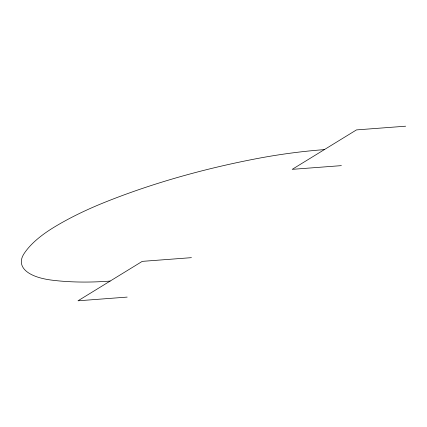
<?xml version="1.0" encoding="UTF-8"?>
<svg xmlns="http://www.w3.org/2000/svg" width="427" height="427" viewBox="0 0 427 427"><rect width="100%" height="100%" fill="white"/><g stroke="black" fill="none" stroke-linecap="round" stroke-linejoin="round"><path stroke-width="0.64" d="M405.65 126.2L356.47 129.904L292.207 169.343L341.386 165.633M191.44 257.657L142.26 261.367L78.002 300.8L127.177 297.096M110.129 281.083A150.603 57.875 -9.7 0 1 52.057 280.171A71.416 27.445 -9.7 0 1 23.981 253.793A150.603 57.875 -9.7 0 1 53.306 227.698A235.869 90.641 -9.7 0 1 103.398 202.868A356.331 136.939 -9.7 0 1 257.3 158.529A235.869 90.641 -9.7 0 1 324.339 149.621"/></g></svg>
